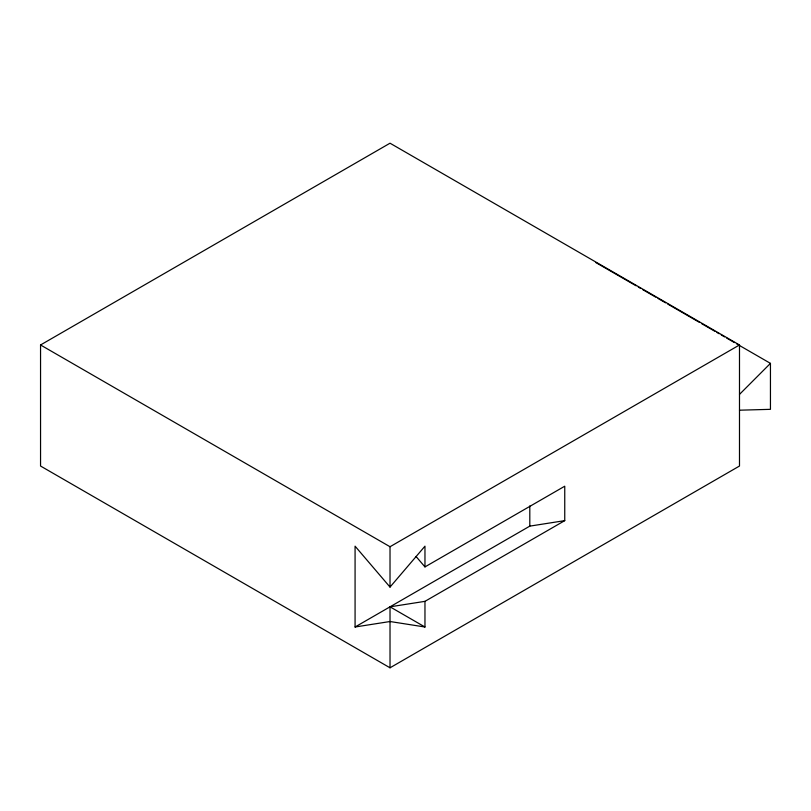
<?xml version="1.0" encoding="UTF-8"?>
<svg xmlns="http://www.w3.org/2000/svg" width="811" height="811" viewBox="0 0 811 811"><rect width="100%" height="100%" fill="white"/><g stroke="black" fill="none" stroke-linecap="round" stroke-linejoin="round"><path stroke-width="1.22" d="M424.964 601.346L424.964 627.004L390.02 621.52L355.076 627.004L355.076 546.178L390.02 587.083L424.964 546.178L424.964 566.909L564.75 486.205L564.75 520.632L424.964 601.346L390.02 606.831L390.02 667.798L739.49 466.031L739.49 344.969L390.02 143.202L40.55 344.969L40.55 466.031L390.02 667.798M739.49 394.399L770.45 363.369L736.591 343.823M40.55 344.969L390.02 546.736L739.49 344.969M355.076 627.004L529.806 526.126L564.75 520.632M739.49 410.194L770.45 409.332L770.45 363.369M595.72 262.49L636.118 285.817M638.308 287.084L640.487 288.341M642.677 289.598L655.785 297.171M657.964 298.428L665.608 302.838M667.798 304.105L699.467 322.393M701.647 323.65L714.755 331.212M716.934 332.48L719.124 333.737M721.303 334.994L724.578 336.889M726.768 338.146L734.411 342.566M390.02 606.831L424.964 627.004M416.023 556.447L424.964 566.909M529.806 505.922L529.806 526.126M390.02 546.736L390.02 587.083"/></g></svg>
